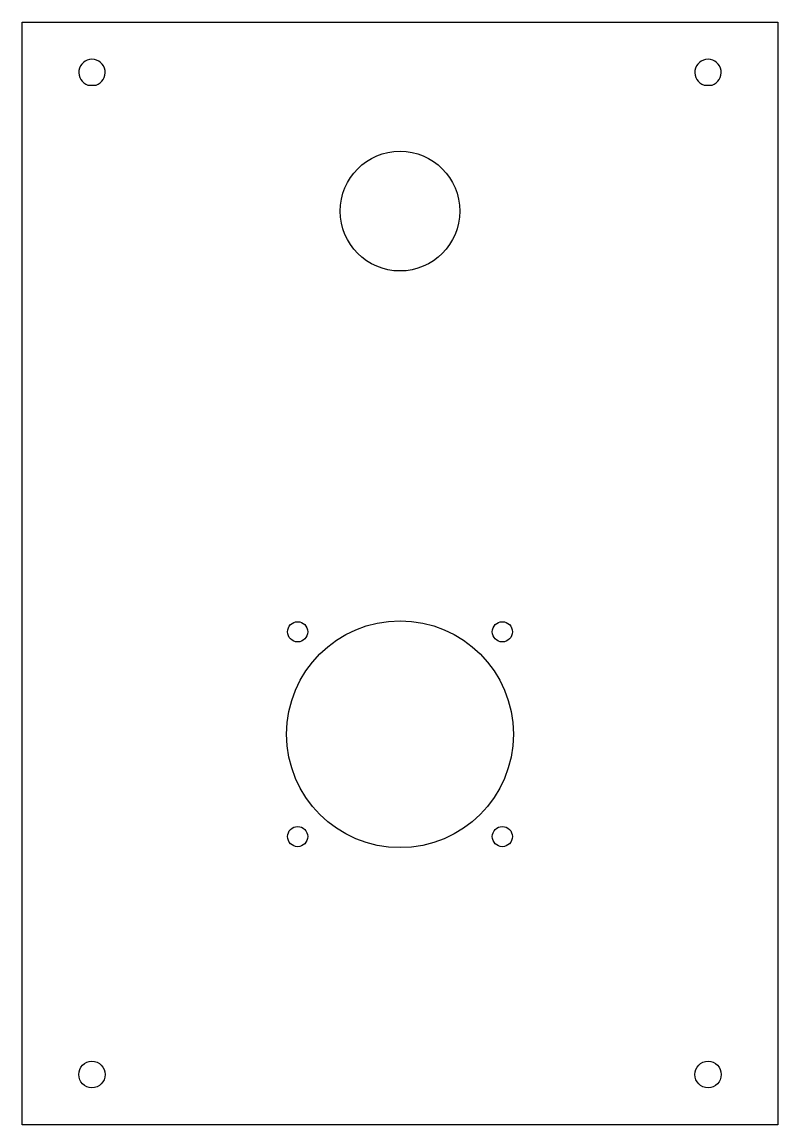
# Model space of a CAD drawing. Header units: millimetres. Extents: x -120 to 0, y -114 to 61.
import ezdxf

# ---------------------------------------------------------------- set-up
doc = ezdxf.new("R2010")
doc.units = ezdxf.units.MM
doc.layers.get('0').update_dxf_attribs({"linetype": 'CONTINUOUS'})

msp = doc.modelspace()

# ---------------------------------------------------------------- linework, layer by layer
msp.add_lwpolyline([(-120, -114.35), (-120, 60.65), (0, 60.65), (0, -114.35)], close=True)
for points in [[(-109.54, 50.65), (-108.26, 50.65, 6.403124)], [(-11.74, 50.65), (-10.46, 50.65, 6.403124)]]:
    msp.add_lwpolyline(points, format="xyb", close=True)
for centre, radius in [((-60, 30.65), 9.5), ((-60, -52.35), 18), ((-76.25, -36.1), 1.6), ((-43.75, -36.1), 1.6), ((-76.25, -68.6), 1.6), ((-43.75, -68.6), 1.6), ((-108.9, -106.35), 2.1), ((-11.1, -106.35), 2.1)]:
    msp.add_circle(centre, radius)

doc.saveas('drawing.dxf')
